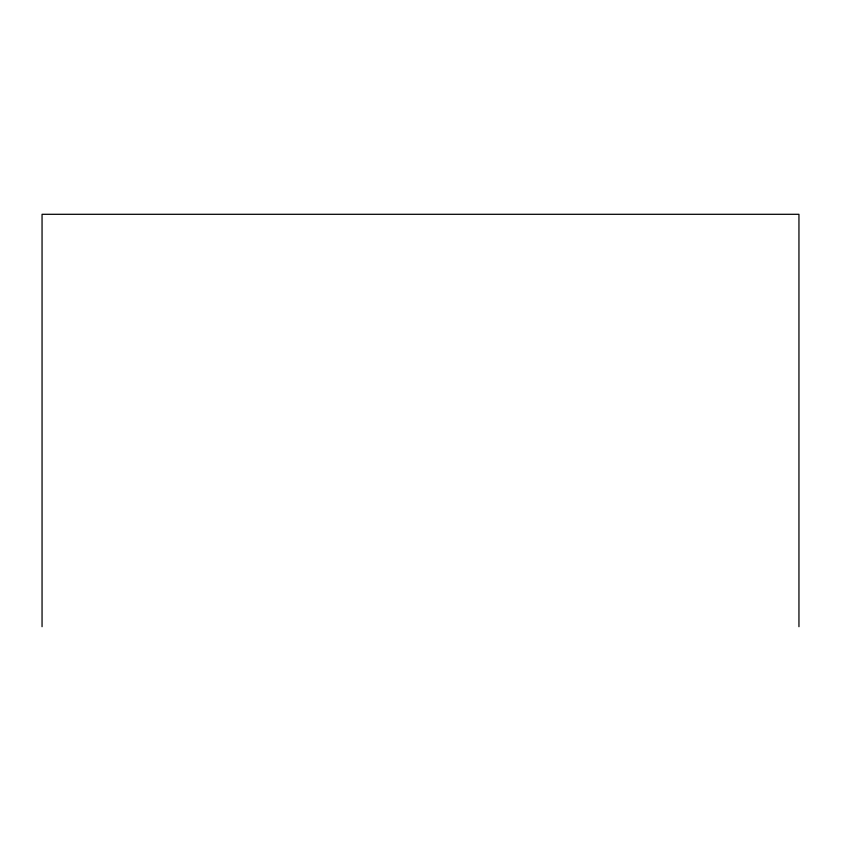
<?xml version="1.0" encoding="UTF-8"?>
<svg xmlns="http://www.w3.org/2000/svg" width="841" height="841" viewBox="0 0 841 841"><rect width="100%" height="100%" fill="white"/><g stroke="black" fill="none" stroke-linecap="round" stroke-linejoin="round"><path stroke-width="1.26" d="M798.95 626.703L798.95 214.297L42.05 214.297L42.05 626.703"/></g></svg>
